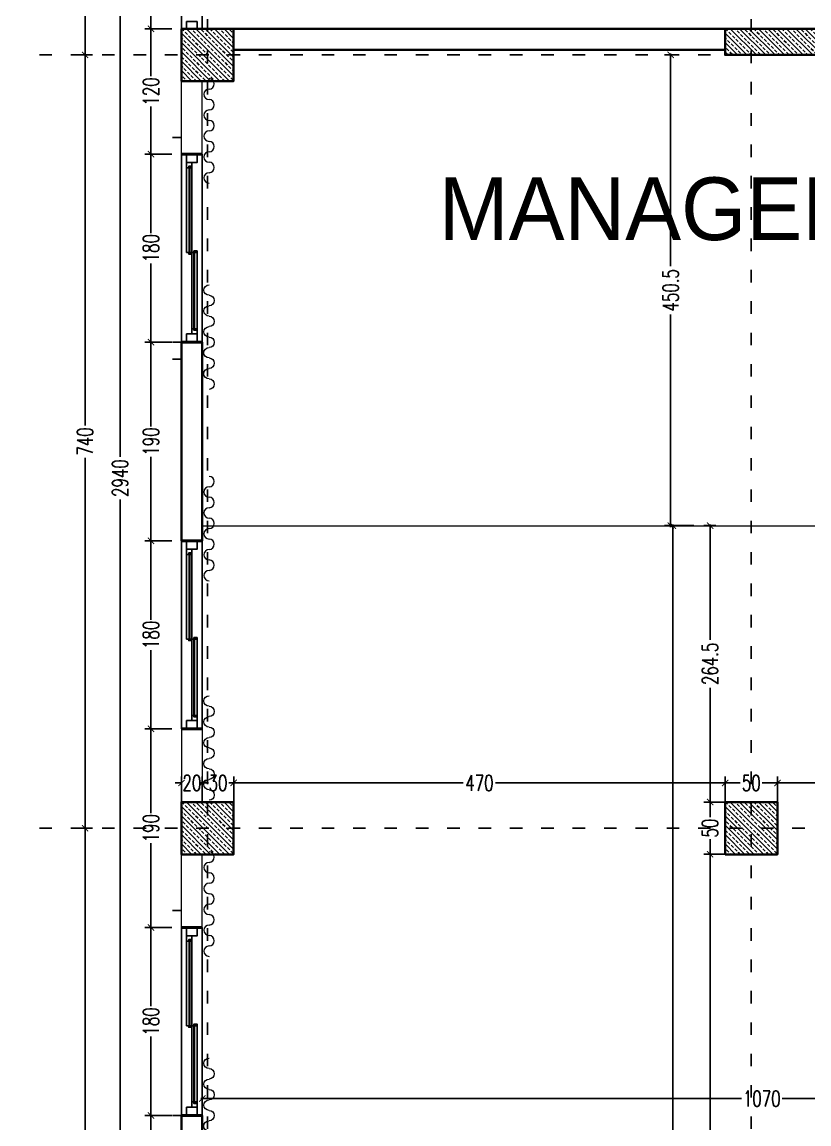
# Model space of a CAD drawing. Header units: centimetres. Extents: x -3207095 to 15275363, y -32656 to 4798027.
# Drawn here: x 676993 to 677745, y 4470327 to 4471382 of the extents above; entities that cross this region are included whole.
import ezdxf

# ---------------------------------------------------------------- set-up
doc = ezdxf.new("R2010")
doc.units = ezdxf.units.CM
doc.linetypes.add('ACAD_ISO03W100', pattern=[30, 12, -18])
doc.linetypes.add('DUZ', pattern=[500, 500])
doc.layers.get('0').update_dxf_attribs({"color": 1, "linetype": 'DUZ'})
for name, color, linetype in [('AGAC', 116, 'Continuous'), ('DIM', 1, 'DUZ'), ('KOLTAR_F', 145, 'Continuous'), ('PEN', 161, 'Continuous'), ('söve', 26, 'DUZ')]:
    doc.layers.add(name, color=color, linetype=linetype)
for name, color, linetype, lineweight in [('cam', 143, 'Continuous', 20), ('DUV', 220, 'Continuous', 50), ('DUVAR', 7, 'Continuous', 35), ('FE_PERDE', 205, 'Continuous', 15), ('gor25', 142, 'Continuous', 25), ('iç duvar', 7, 'Continuous', 50), ('KOLON_F', 3, 'Continuous', 35)]:
    doc.layers.add(name, color=color, linetype=linetype, lineweight=lineweight)
doc.styles.add('DIM', font='ROMANSTW.SHX', dxfattribs={"width": 0.7})
doc.dimstyles.new('1_100', dxfattribs={"dimtxt": 15, "dimasz": 6, "dimexe": 6, "dimexo": 0, "dimgap": 2, "dimtad": 0, "dimdec": 1, "dimzin": 11, "dimdsep": 46, "dimtxsty": 'DIM', "dimblk": 'ARCHTICK', "dimcen": 3, "dimdle": 1.25, "dimclrt": 2, "dimadec": 0, "dimazin": 0, "dimtfac": 1.25, "dimtdec": 1, "dimtix": 1, "dimtofl": 0, "dimtmove": 1, "dimatfit": 3, "dimldrblk": 'ARCHTICK', "dimfxl": 20, "dimfxlon": 1, "dimtolj": 1, "dimtzin": 0, "dimarcsym": 0})
pattern_1 = [(135, (5181557.5296, 3810001.6723), (-4.4901280605, -4.4901280605), []), (135, (5181557.5296, 3810006.1625), (-4.4901280605, -4.4901280605), [3.175, -1.5875])]

# ---------------------------------------------------------------- blocks, each defined once
blk = doc.blocks.new('GEN_BLOCK00601')
at = {"linetype": 'Continuous', "ltscale": 50}
for centre, start, end in [((50, 50), 0, 180), ((150, 50), 180, 0), ((250, 50), 0, 180), ((350, 50), 180, 0), ((450, 50), 0, 180), ((550, 50), 180, 0), ((650, 50), 0, 180), ((750, 50), 180, 0), ((850, 50), 0, 180), ((950, 50), 180, 0)]:
    blk.add_arc(centre, 50, start, end, dxfattribs=at)
for tag in ['FLOOR', 'Sfb']:
    blk.add_attdef(tag, (0, 0), '', height=1)
blk = doc.blocks.new('_ArchTick')
at = {"color": 0, "linetype": 'ByBlock', "const_width": 0.15}
blk.add_lwpolyline([(-0.5, -0.5), (0.5, 0.5)], dxfattribs=at)
blk = doc.blocks.new('*D259')
at = {"layer": 'Defpoints', "color": 0, "linetype": 'Continuous', "lineweight": 5, "transparency": 16777216}
for p in [(677145.1, 4471554.2), (677116, 4471375.2), (677145.1, 4471375.2)]:
    blk.add_point(p, dxfattribs=at)
at = {"layer": 'DIM', "color": 0, "linetype": 'Continuous', "lineweight": -2, "transparency": 16777216}
for p, q in [((677136, 4471554.2), (677110, 4471554.2)), ((677116, 4471555.4), (677116, 4471478.9)), ((677116, 4471373.9), (677116, 4471450.4)), ((677136, 4471375.2), (677110, 4471375.2))]:
    blk.add_line(p, q, dxfattribs=at)
at = {"layer": 'DIM', "color": 0, "linetype": 'Continuous', "lineweight": -2, "transparency": 16777216, "xscale": 6, "yscale": 6, "zscale": 6}
for p, rotation in [((677116, 4471554.2), 90), ((677116, 4471375.2), 270)]:
    blk.add_blockref('_ArchTick', p, dxfattribs=dict(at, rotation=rotation))
at = {"layer": 'DIM', "color": 2, "linetype": 'Continuous', "lineweight": 5, "transparency": 16777216, "insert": (677116, 4471464.7), "char_height": 15, "attachment_point": 5, "rotation": 90, "style": 'DIM'}
blk.add_mtext('\\A1;179', dxfattribs=at)
blk = doc.blocks.new('*D260')
at = {"layer": 'Defpoints', "color": 0, "linetype": 'Continuous', "lineweight": 5, "transparency": 16777216}
for p in [(677145.1, 4471375.2), (677116, 4471255.2), (677145.1, 4471255.2)]:
    blk.add_point(p, dxfattribs=at)
at = {"layer": 'DIM', "color": 0, "linetype": 'Continuous', "lineweight": -2, "transparency": 16777216}
for p, q in [((677136, 4471375.2), (677110, 4471375.2)), ((677116, 4471376.4), (677116, 4471329.7)), ((677116, 4471253.9), (677116, 4471300.7)), ((677136, 4471255.2), (677110, 4471255.2))]:
    blk.add_line(p, q, dxfattribs=at)
at = {"layer": 'DIM', "color": 0, "linetype": 'Continuous', "lineweight": -2, "transparency": 16777216, "xscale": 6, "yscale": 6, "zscale": 6}
for p, rotation in [((677116, 4471375.2), 90), ((677116, 4471255.2), 270)]:
    blk.add_blockref('_ArchTick', p, dxfattribs=dict(at, rotation=rotation))
at = {"layer": 'DIM', "color": 2, "linetype": 'Continuous', "lineweight": 5, "transparency": 16777216, "insert": (677116, 4471315.2), "char_height": 15, "attachment_point": 5, "rotation": 90, "style": 'DIM'}
blk.add_mtext('\\A1;120', dxfattribs=at)
blk = doc.blocks.new('*D261')
at = {"layer": 'Defpoints', "color": 0, "linetype": 'Continuous', "lineweight": 5, "transparency": 16777216}
for p in [(677145.1, 4471255.2), (677116, 4471075.2), (677145.1, 4471075.2)]:
    blk.add_point(p, dxfattribs=at)
at = {"layer": 'DIM', "color": 0, "linetype": 'Continuous', "lineweight": -2, "transparency": 16777216}
for p, q in [((677136, 4471255.2), (677110, 4471255.2)), ((677116, 4471256.4), (677116, 4471179.7)), ((677116, 4471073.9), (677116, 4471150.7)), ((677136, 4471075.2), (677110, 4471075.2))]:
    blk.add_line(p, q, dxfattribs=at)
at = {"layer": 'DIM', "color": 0, "linetype": 'Continuous', "lineweight": -2, "transparency": 16777216, "xscale": 6, "yscale": 6, "zscale": 6}
for p, rotation in [((677116, 4471255.2), 90), ((677116, 4471075.2), 270)]:
    blk.add_blockref('_ArchTick', p, dxfattribs=dict(at, rotation=rotation))
at = {"layer": 'DIM', "color": 2, "linetype": 'Continuous', "lineweight": 5, "transparency": 16777216, "insert": (677116, 4471165.2), "char_height": 15, "attachment_point": 5, "rotation": 90, "style": 'DIM'}
blk.add_mtext('\\A1;180', dxfattribs=at)
blk = doc.blocks.new('*D262')
at = {"layer": 'Defpoints', "color": 0, "linetype": 'Continuous', "lineweight": 5, "transparency": 16777216}
for p in [(677116, 4471075.2), (677145.1, 4471075.2), (677145.1, 4470885.2)]:
    blk.add_point(p, dxfattribs=at)
at = {"layer": 'DIM', "color": 0, "linetype": 'Continuous', "lineweight": -2, "transparency": 16777216}
for p, q in [((677136, 4471075.2), (677110, 4471075.2)), ((677116, 4471076.4), (677116, 4470994.7)), ((677116, 4470883.9), (677116, 4470965.7)), ((677136, 4470885.2), (677110, 4470885.2))]:
    blk.add_line(p, q, dxfattribs=at)
at = {"layer": 'DIM', "color": 0, "linetype": 'Continuous', "lineweight": -2, "transparency": 16777216, "xscale": 6, "yscale": 6, "zscale": 6}
for p, rotation in [((677116, 4471075.2), 90), ((677116, 4470885.2), 270)]:
    blk.add_blockref('_ArchTick', p, dxfattribs=dict(at, rotation=rotation))
at = {"layer": 'DIM', "color": 2, "linetype": 'Continuous', "lineweight": 5, "transparency": 16777216, "insert": (677116, 4470980.2), "char_height": 15, "attachment_point": 5, "rotation": 90, "style": 'DIM'}
blk.add_mtext('\\A1;190', dxfattribs=at)
blk = doc.blocks.new('*D263')
at = {"layer": 'Defpoints', "color": 0, "linetype": 'Continuous', "lineweight": 5, "transparency": 16777216}
for p in [(677116, 4470885.2), (677145.1, 4470885.2), (677145.1, 4470705.2)]:
    blk.add_point(p, dxfattribs=at)
at = {"layer": 'DIM', "color": 0, "linetype": 'Continuous', "lineweight": -2, "transparency": 16777216}
for p, q in [((677136, 4470885.2), (677110, 4470885.2)), ((677116, 4470886.4), (677116, 4470809.7)), ((677116, 4470703.9), (677116, 4470780.7)), ((677136, 4470705.2), (677110, 4470705.2))]:
    blk.add_line(p, q, dxfattribs=at)
at = {"layer": 'DIM', "color": 0, "linetype": 'Continuous', "lineweight": -2, "transparency": 16777216, "xscale": 6, "yscale": 6, "zscale": 6}
for p, rotation in [((677116, 4470885.2), 90), ((677116, 4470705.2), 270)]:
    blk.add_blockref('_ArchTick', p, dxfattribs=dict(at, rotation=rotation))
at = {"layer": 'DIM', "color": 2, "linetype": 'Continuous', "lineweight": 5, "transparency": 16777216, "insert": (677116, 4470795.2), "char_height": 15, "attachment_point": 5, "rotation": 90, "style": 'DIM'}
blk.add_mtext('\\A1;180', dxfattribs=at)
blk = doc.blocks.new('*D264')
at = {"layer": 'Defpoints', "color": 0, "linetype": 'Continuous', "lineweight": 5, "transparency": 16777216}
for p in [(677145.1, 4470705.2), (677116, 4470515.2), (677145.1, 4470515.2)]:
    blk.add_point(p, dxfattribs=at)
at = {"layer": 'DIM', "color": 0, "linetype": 'Continuous', "lineweight": -2, "transparency": 16777216}
for p, q in [((677136, 4470705.2), (677110, 4470705.2)), ((677116, 4470706.4), (677116, 4470624.7)), ((677116, 4470513.9), (677116, 4470595.7)), ((677136, 4470515.2), (677110, 4470515.2))]:
    blk.add_line(p, q, dxfattribs=at)
at = {"layer": 'DIM', "color": 0, "linetype": 'Continuous', "lineweight": -2, "transparency": 16777216, "xscale": 6, "yscale": 6, "zscale": 6}
for p, rotation in [((677116, 4470705.2), 90), ((677116, 4470515.2), 270)]:
    blk.add_blockref('_ArchTick', p, dxfattribs=dict(at, rotation=rotation))
at = {"layer": 'DIM', "color": 2, "linetype": 'Continuous', "lineweight": 5, "transparency": 16777216, "insert": (677116, 4470610.2), "char_height": 15, "attachment_point": 5, "rotation": 90, "style": 'DIM'}
blk.add_mtext('\\A1;190', dxfattribs=at)
blk = doc.blocks.new('*D265')
at = {"layer": 'Defpoints', "color": 0, "linetype": 'Continuous', "lineweight": 5, "transparency": 16777216}
for p in [(677116, 4470515.2), (677145.1, 4470515.2), (677145.1, 4470335.2)]:
    blk.add_point(p, dxfattribs=at)
at = {"layer": 'DIM', "color": 0, "linetype": 'Continuous', "lineweight": -2, "transparency": 16777216}
for p, q in [((677136, 4470515.2), (677110, 4470515.2)), ((677116, 4470516.4), (677116, 4470439.7)), ((677116, 4470333.9), (677116, 4470410.7)), ((677136, 4470335.2), (677110, 4470335.2))]:
    blk.add_line(p, q, dxfattribs=at)
at = {"layer": 'DIM', "color": 0, "linetype": 'Continuous', "lineweight": -2, "transparency": 16777216, "xscale": 6, "yscale": 6, "zscale": 6}
for p, rotation in [((677116, 4470515.2), 90), ((677116, 4470335.2), 270)]:
    blk.add_blockref('_ArchTick', p, dxfattribs=dict(at, rotation=rotation))
at = {"layer": 'DIM', "color": 2, "linetype": 'Continuous', "lineweight": 5, "transparency": 16777216, "insert": (677116, 4470425.2), "char_height": 15, "attachment_point": 5, "rotation": 90, "style": 'DIM'}
blk.add_mtext('\\A1;180', dxfattribs=at)
blk = doc.blocks.new('*D266')
at = {"layer": 'Defpoints', "color": 0, "linetype": 'Continuous', "lineweight": 5, "transparency": 16777216}
for p in [(677116, 4470335.2), (677145.1, 4470335.2), (677145.1, 4470145.2)]:
    blk.add_point(p, dxfattribs=at)
at = {"layer": 'DIM', "color": 0, "linetype": 'Continuous', "lineweight": -2, "transparency": 16777216}
for p, q in [((677136, 4470335.2), (677110, 4470335.2)), ((677116, 4470336.4), (677116, 4470254.7)), ((677116, 4470143.9), (677116, 4470225.7)), ((677136, 4470145.2), (677110, 4470145.2))]:
    blk.add_line(p, q, dxfattribs=at)
at = {"layer": 'DIM', "color": 0, "linetype": 'Continuous', "lineweight": -2, "transparency": 16777216, "xscale": 6, "yscale": 6, "zscale": 6}
for p, rotation in [((677116, 4470335.2), 90), ((677116, 4470145.2), 270)]:
    blk.add_blockref('_ArchTick', p, dxfattribs=dict(at, rotation=rotation))
at = {"layer": 'DIM', "color": 2, "linetype": 'Continuous', "lineweight": 5, "transparency": 16777216, "insert": (677116, 4470240.2), "char_height": 15, "attachment_point": 5, "rotation": 90, "style": 'DIM'}
blk.add_mtext('\\A1;190', dxfattribs=at)
blk = doc.blocks.new('*D319')
at = {"layer": 'Defpoints', "color": 0, "linetype": 'Continuous', "lineweight": 5, "transparency": 16777216}
for p in [(677060.1, 4471870.2), (677053, 4471350.2), (677060.1, 4471350.2)]:
    blk.add_point(p, dxfattribs=at)
at = {"layer": 'DIM', "color": 0, "linetype": 'Continuous', "lineweight": -2, "transparency": 16777216}
for p, q in [((677060.1, 4471870.2), (677047, 4471870.2)), ((677053, 4471871.4), (677053, 4471625.7)), ((677053, 4471348.9), (677053, 4471594.7)), ((677060.1, 4471350.2), (677047, 4471350.2))]:
    blk.add_line(p, q, dxfattribs=at)
at = {"layer": 'DIM', "color": 0, "linetype": 'Continuous', "lineweight": -2, "transparency": 16777216, "xscale": 6, "yscale": 6, "zscale": 6}
for p, rotation in [((677053, 4471870.2), 90), ((677053, 4471350.2), 270)]:
    blk.add_blockref('_ArchTick', p, dxfattribs=dict(at, rotation=rotation))
at = {"layer": 'DIM', "color": 2, "linetype": 'Continuous', "lineweight": 5, "transparency": 16777216, "insert": (677053, 4471610.2), "char_height": 15, "attachment_point": 5, "rotation": 90, "style": 'DIM'}
blk.add_mtext('\\A1;520', dxfattribs=at)
blk = doc.blocks.new('*D320')
at = {"layer": 'Defpoints', "color": 0, "linetype": 'Continuous', "lineweight": 5, "transparency": 16777216}
for p in [(677060.1, 4471350.2), (677053, 4470610.2), (677060.1, 4470610.2)]:
    blk.add_point(p, dxfattribs=at)
at = {"layer": 'DIM', "color": 0, "linetype": 'Continuous', "lineweight": -2, "transparency": 16777216}
for p, q in [((677060.1, 4471350.2), (677047, 4471350.2)), ((677053, 4471351.4), (677053, 4470995.7)), ((677053, 4470608.9), (677053, 4470964.7)), ((677060.1, 4470610.2), (677047, 4470610.2))]:
    blk.add_line(p, q, dxfattribs=at)
at = {"layer": 'DIM', "color": 0, "linetype": 'Continuous', "lineweight": -2, "transparency": 16777216, "xscale": 6, "yscale": 6, "zscale": 6}
for p, rotation in [((677053, 4471350.2), 90), ((677053, 4470610.2), 270)]:
    blk.add_blockref('_ArchTick', p, dxfattribs=dict(at, rotation=rotation))
at = {"layer": 'DIM', "color": 2, "linetype": 'Continuous', "lineweight": 5, "transparency": 16777216, "insert": (677053, 4470980.2), "char_height": 15, "attachment_point": 5, "rotation": 90, "style": 'DIM'}
blk.add_mtext('\\A1;740', dxfattribs=at)
blk = doc.blocks.new('*D321')
at = {"layer": 'Defpoints', "color": 0, "linetype": 'Continuous', "lineweight": 5, "transparency": 16777216}
for p in [(677060.1, 4470610.2), (677053, 4469870.2), (677060.1, 4469870.2)]:
    blk.add_point(p, dxfattribs=at)
at = {"layer": 'DIM', "color": 0, "linetype": 'Continuous', "lineweight": -2, "transparency": 16777216}
for p, q in [((677060.1, 4470610.2), (677047, 4470610.2)), ((677053, 4470611.4), (677053, 4470255.7)), ((677053, 4469868.9), (677053, 4470224.7)), ((677060.1, 4469870.2), (677047, 4469870.2))]:
    blk.add_line(p, q, dxfattribs=at)
at = {"layer": 'DIM', "color": 0, "linetype": 'Continuous', "lineweight": -2, "transparency": 16777216, "xscale": 6, "yscale": 6, "zscale": 6}
for p, rotation in [((677053, 4470610.2), 90), ((677053, 4469870.2), 270)]:
    blk.add_blockref('_ArchTick', p, dxfattribs=dict(at, rotation=rotation))
at = {"layer": 'DIM', "color": 2, "linetype": 'Continuous', "lineweight": 5, "transparency": 16777216, "insert": (677053, 4470240.2), "char_height": 15, "attachment_point": 5, "rotation": 90, "style": 'DIM'}
blk.add_mtext('\\A1;740', dxfattribs=at)
blk = doc.blocks.new('*D324')
at = {"layer": 'Defpoints', "color": 0, "linetype": 'Continuous', "lineweight": 5, "transparency": 16777216}
for p in [(677086.5, 4472415.2), (677110, 4472415.2), (677110, 4469475.2)]:
    blk.add_point(p, dxfattribs=at)
at = {"layer": 'DIM', "color": 0, "linetype": 'Continuous', "lineweight": -2, "transparency": 16777216}
for p, q in [((677106.5, 4472415.2), (677080.5, 4472415.2)), ((677086.5, 4472416.4), (677086.5, 4470965.7)), ((677086.5, 4469473.9), (677086.5, 4470924.7)), ((677106.5, 4469475.2), (677080.5, 4469475.2))]:
    blk.add_line(p, q, dxfattribs=at)
at = {"layer": 'DIM', "color": 0, "linetype": 'Continuous', "lineweight": -2, "transparency": 16777216, "xscale": 6, "yscale": 6, "zscale": 6}
for p, rotation in [((677086.5, 4472415.2), 90), ((677086.5, 4469475.2), 270)]:
    blk.add_blockref('_ArchTick', p, dxfattribs=dict(at, rotation=rotation))
at = {"layer": 'DIM', "color": 2, "linetype": 'Continuous', "lineweight": 5, "transparency": 16777216, "insert": (677086.5, 4470945.2), "char_height": 15, "attachment_point": 5, "rotation": 90, "style": 'DIM'}
blk.add_mtext('\\A1;2940', dxfattribs=at)
blk = doc.blocks.new('*D403')
at = {"layer": 'Defpoints', "color": 0, "linetype": 'Continuous', "lineweight": 5, "transparency": 16777216}
for p in [(677618.5, 4471350.2), (677613, 4470899.7), (677618.5, 4470899.7)]:
    blk.add_point(p, dxfattribs=at)
at = {"layer": 'DIM', "color": 0, "linetype": 'Continuous', "lineweight": -2, "transparency": 16777216}
for p, q in [((677618.5, 4471350.2), (677607, 4471350.2)), ((677613, 4471351.4), (677613, 4471147.9)), ((677613, 4470898.4), (677613, 4471101.9)), ((677618.5, 4470899.7), (677607, 4470899.7))]:
    blk.add_line(p, q, dxfattribs=at)
at = {"layer": 'DIM', "color": 0, "linetype": 'Continuous', "lineweight": -2, "transparency": 16777216, "xscale": 6, "yscale": 6, "zscale": 6}
for p, rotation in [((677613, 4471350.2), 90), ((677613, 4470899.7), 270)]:
    blk.add_blockref('_ArchTick', p, dxfattribs=dict(at, rotation=rotation))
at = {"layer": 'DIM', "color": 2, "linetype": 'Continuous', "lineweight": 5, "transparency": 16777216, "insert": (677613, 4471124.9), "char_height": 15, "attachment_point": 5, "rotation": 90, "style": 'DIM'}
blk.add_mtext('\\A1;450.5', dxfattribs=at)
blk = doc.blocks.new('*D404')
at = {"layer": 'Defpoints', "color": 0, "linetype": 'Continuous', "lineweight": 5, "transparency": 16777216}
for p in [(677656.2, 4470899.7), (677650.7, 4470635.2), (677665.1, 4470635.2)]:
    blk.add_point(p, dxfattribs=at)
at = {"layer": 'DIM', "color": 0, "linetype": 'Continuous', "lineweight": -2, "transparency": 16777216}
for p, q in [((677656.2, 4470899.7), (677644.7, 4470899.7)), ((677650.7, 4470900.9), (677650.7, 4470790.4)), ((677650.7, 4470633.9), (677650.7, 4470744.4)), ((677665.1, 4470635.2), (677644.7, 4470635.2))]:
    blk.add_line(p, q, dxfattribs=at)
at = {"layer": 'DIM', "color": 0, "linetype": 'Continuous', "lineweight": -2, "transparency": 16777216, "xscale": 6, "yscale": 6, "zscale": 6}
for p, rotation in [((677650.7, 4470899.7), 90), ((677650.7, 4470635.2), 270)]:
    blk.add_blockref('_ArchTick', p, dxfattribs=dict(at, rotation=rotation))
at = {"layer": 'DIM', "color": 2, "linetype": 'Continuous', "lineweight": 5, "transparency": 16777216, "insert": (677650.7, 4470767.4), "char_height": 15, "attachment_point": 5, "rotation": 90, "style": 'DIM'}
blk.add_mtext('\\A1;264.5', dxfattribs=at)
blk = doc.blocks.new('*D405')
at = {"layer": 'Defpoints', "color": 0, "linetype": 'Continuous', "lineweight": 5, "transparency": 16777216}
for p in [(677665.1, 4470635.2), (677650.7, 4470585.2), (677665.1, 4470585.2)]:
    blk.add_point(p, dxfattribs=at)
at = {"layer": 'DIM', "color": 0, "linetype": 'Continuous', "lineweight": -2, "transparency": 16777216}
for p, q in [((677665.1, 4470635.2), (677644.7, 4470635.2)), ((677650.7, 4470636.4), (677650.7, 4470620.7)), ((677650.7, 4470583.9), (677650.7, 4470599.7)), ((677665.1, 4470585.2), (677644.7, 4470585.2))]:
    blk.add_line(p, q, dxfattribs=at)
at = {"layer": 'DIM', "color": 0, "linetype": 'Continuous', "lineweight": -2, "transparency": 16777216, "xscale": 6, "yscale": 6, "zscale": 6}
for p, rotation in [((677650.7, 4470635.2), 90), ((677650.7, 4470585.2), 270)]:
    blk.add_blockref('_ArchTick', p, dxfattribs=dict(at, rotation=rotation))
at = {"layer": 'DIM', "color": 2, "linetype": 'Continuous', "lineweight": 5, "transparency": 16777216, "insert": (677650.7, 4470610.2), "char_height": 15, "attachment_point": 5, "rotation": 90, "style": 'DIM'}
blk.add_mtext('\\A1;50', dxfattribs=at)
blk = doc.blocks.new('*D406')
at = {"layer": 'Defpoints', "color": 0, "linetype": 'Continuous', "lineweight": 5, "transparency": 16777216}
for p in [(677665.1, 4470585.2), (677650.7, 4469895.2), (677665.1, 4469895.2)]:
    blk.add_point(p, dxfattribs=at)
at = {"layer": 'DIM', "color": 0, "linetype": 'Continuous', "lineweight": -2, "transparency": 16777216}
for p, q in [((677650.7, 4470586.4), (677650.7, 4470255.7)), ((677665.1, 4470585.2), (677644.7, 4470585.2)), ((677650.7, 4469893.9), (677650.7, 4470224.7)), ((677665.1, 4469895.2), (677644.7, 4469895.2))]:
    blk.add_line(p, q, dxfattribs=at)
at = {"layer": 'DIM', "color": 0, "linetype": 'Continuous', "lineweight": -2, "transparency": 16777216, "xscale": 6, "yscale": 6, "zscale": 6}
for p, rotation in [((677650.7, 4470585.2), 90), ((677650.7, 4469895.2), 270)]:
    blk.add_blockref('_ArchTick', p, dxfattribs=dict(at, rotation=rotation))
at = {"layer": 'DIM', "color": 2, "linetype": 'Continuous', "lineweight": 5, "transparency": 16777216, "insert": (677650.7, 4470240.2), "char_height": 15, "attachment_point": 5, "rotation": 90, "style": 'DIM'}
blk.add_mtext('\\A1;690', dxfattribs=at)
blk = doc.blocks.new('*D410')
at = {"layer": 'Defpoints', "color": 0, "linetype": 'Continuous', "lineweight": 5, "transparency": 16777216}
for p in [(677615.2, 4470899.7), (677644.7, 4470899.7), (677650.7, 4469495.2)]:
    blk.add_point(p, dxfattribs=at)
at = {"layer": 'DIM', "color": 0, "linetype": 'Continuous', "lineweight": -2, "transparency": 16777216}
for p, q in [((677635.2, 4470899.7), (677609.2, 4470899.7)), ((677615.2, 4470900.9), (677615.2, 4470224.4)), ((677615.2, 4469493.9), (677615.2, 4470170.4)), ((677635.2, 4469495.2), (677609.2, 4469495.2))]:
    blk.add_line(p, q, dxfattribs=at)
at = {"layer": 'DIM', "color": 0, "linetype": 'Continuous', "lineweight": -2, "transparency": 16777216, "xscale": 6, "yscale": 6, "zscale": 6}
for p, rotation in [((677615.2, 4470899.7), 90), ((677615.2, 4469495.2), 270)]:
    blk.add_blockref('_ArchTick', p, dxfattribs=dict(at, rotation=rotation))
at = {"layer": 'DIM', "color": 2, "linetype": 'Continuous', "lineweight": 5, "transparency": 16777216, "insert": (677615.2, 4470197.4), "char_height": 15, "attachment_point": 5, "rotation": 90, "style": 'DIM'}
blk.add_mtext('\\A1;1404.5', dxfattribs=at)
blk = doc.blocks.new('*D411')
at = {"layer": 'Defpoints', "color": 0, "linetype": 'Continuous', "lineweight": 5, "transparency": 16777216}
for p in [(677665.1, 4470653.5), (677195.1, 4470635.2), (677665.1, 4470635.2)]:
    blk.add_point(p, dxfattribs=at)
at = {"layer": 'DIM', "color": 0, "linetype": 'Continuous', "lineweight": -2, "transparency": 16777216}
for p, q in [((677193.8, 4470653.5), (677414.6, 4470653.5)), ((677195.1, 4470635.2), (677195.1, 4470659.5)), ((677666.3, 4470653.5), (677445.6, 4470653.5)), ((677665.1, 4470635.2), (677665.1, 4470659.5))]:
    blk.add_line(p, q, dxfattribs=at)
at = {"layer": 'DIM', "color": 0, "linetype": 'Continuous', "lineweight": -2, "transparency": 16777216, "xscale": 6, "yscale": 6, "zscale": 6, "rotation": 180}
blk.add_blockref('_ArchTick', (677195.1, 4470653.5), dxfattribs=at)
at = {"layer": 'DIM', "color": 0, "linetype": 'Continuous', "lineweight": -2, "transparency": 16777216, "xscale": 6, "yscale": 6, "zscale": 6}
blk.add_blockref('_ArchTick', (677665.1, 4470653.5), dxfattribs=at)
at = {"layer": 'DIM', "color": 2, "linetype": 'Continuous', "lineweight": 5, "transparency": 16777216, "insert": (677430.1, 4470653.5), "char_height": 15, "attachment_point": 5, "style": 'DIM'}
blk.add_mtext('\\A1;470', dxfattribs=at)
blk = doc.blocks.new('*D412')
at = {"layer": 'Defpoints', "color": 0, "linetype": 'Continuous', "lineweight": 5, "transparency": 16777216}
for p in [(677715.1, 4470653.5), (677665.1, 4470635.2), (677715.1, 4470635.2)]:
    blk.add_point(p, dxfattribs=at)
at = {"layer": 'DIM', "color": 0, "linetype": 'Continuous', "lineweight": -2, "transparency": 16777216}
for p, q in [((677663.8, 4470653.5), (677679.6, 4470653.5)), ((677665.1, 4470635.2), (677665.1, 4470659.5)), ((677716.3, 4470653.5), (677700.6, 4470653.5)), ((677715.1, 4470635.2), (677715.1, 4470659.5))]:
    blk.add_line(p, q, dxfattribs=at)
at = {"layer": 'DIM', "color": 0, "linetype": 'Continuous', "lineweight": -2, "transparency": 16777216, "xscale": 6, "yscale": 6, "zscale": 6, "rotation": 180}
blk.add_blockref('_ArchTick', (677665.1, 4470653.5), dxfattribs=at)
at = {"layer": 'DIM', "color": 0, "linetype": 'Continuous', "lineweight": -2, "transparency": 16777216, "xscale": 6, "yscale": 6, "zscale": 6}
blk.add_blockref('_ArchTick', (677715.1, 4470653.5), dxfattribs=at)
at = {"layer": 'DIM', "color": 2, "linetype": 'Continuous', "lineweight": 5, "transparency": 16777216, "insert": (677690.1, 4470653.5), "char_height": 15, "attachment_point": 5, "style": 'DIM'}
blk.add_mtext('\\A1;50', dxfattribs=at)
blk = doc.blocks.new('*D413')
at = {"layer": 'Defpoints', "color": 0, "linetype": 'Continuous', "lineweight": 5, "transparency": 16777216}
for p in [(678185.1, 4470653.5), (677715.1, 4470635.2), (678185.1, 4470635.2)]:
    blk.add_point(p, dxfattribs=at)
at = {"layer": 'DIM', "color": 0, "linetype": 'Continuous', "lineweight": -2, "transparency": 16777216}
for p, q in [((677713.8, 4470653.5), (677934.6, 4470653.5)), ((677715.1, 4470635.2), (677715.1, 4470659.5)), ((678186.3, 4470653.5), (677965.6, 4470653.5)), ((678185.1, 4470635.2), (678185.1, 4470659.5))]:
    blk.add_line(p, q, dxfattribs=at)
at = {"layer": 'DIM', "color": 0, "linetype": 'Continuous', "lineweight": -2, "transparency": 16777216, "xscale": 6, "yscale": 6, "zscale": 6, "rotation": 180}
blk.add_blockref('_ArchTick', (677715.1, 4470653.5), dxfattribs=at)
at = {"layer": 'DIM', "color": 0, "linetype": 'Continuous', "lineweight": -2, "transparency": 16777216, "xscale": 6, "yscale": 6, "zscale": 6}
blk.add_blockref('_ArchTick', (678185.1, 4470653.5), dxfattribs=at)
at = {"layer": 'DIM', "color": 2, "linetype": 'Continuous', "lineweight": 5, "transparency": 16777216, "insert": (677950.1, 4470653.5), "char_height": 15, "attachment_point": 5, "style": 'DIM'}
blk.add_mtext('\\A1;470', dxfattribs=at)
blk = doc.blocks.new('*D415')
at = {"layer": 'Defpoints', "color": 0, "linetype": 'Continuous', "lineweight": 5, "transparency": 16777216}
for p in [(677165.1, 4470653.5), (677165.1, 4470635.2), (677195.1, 4470635.2)]:
    blk.add_point(p, dxfattribs=at)
at = {"layer": 'DIM', "color": 0, "linetype": 'Continuous', "lineweight": -2, "transparency": 16777216}
for p, q in [((677163.8, 4470653.5), (677169.6, 4470653.5)), ((677165.1, 4470635.2), (677165.1, 4470659.5)), ((677196.3, 4470653.5), (677190.6, 4470653.5)), ((677195.1, 4470635.2), (677195.1, 4470659.5))]:
    blk.add_line(p, q, dxfattribs=at)
at = {"layer": 'DIM', "color": 0, "linetype": 'Continuous', "lineweight": -2, "transparency": 16777216, "xscale": 6, "yscale": 6, "zscale": 6, "rotation": 180}
blk.add_blockref('_ArchTick', (677165.1, 4470653.5), dxfattribs=at)
at = {"layer": 'DIM', "color": 0, "linetype": 'Continuous', "lineweight": -2, "transparency": 16777216, "xscale": 6, "yscale": 6, "zscale": 6}
blk.add_blockref('_ArchTick', (677195.1, 4470653.5), dxfattribs=at)
at = {"layer": 'DIM', "color": 2, "linetype": 'Continuous', "lineweight": 5, "transparency": 16777216, "insert": (677180.1, 4470653.5), "char_height": 15, "attachment_point": 5, "style": 'DIM'}
blk.add_mtext('\\A1;30', dxfattribs=at)
blk = doc.blocks.new('*D416')
at = {"layer": 'Defpoints', "color": 0, "linetype": 'Continuous', "lineweight": 5, "transparency": 16777216}
for p in [(677145.1, 4470653.5), (677145.1, 4470635.2), (677165.1, 4470635.2)]:
    blk.add_point(p, dxfattribs=at)
at = {"layer": 'DIM', "color": 0, "linetype": 'Continuous', "lineweight": -2, "transparency": 16777216}
for p, q in [((677145.1, 4470653.5), (677139.1, 4470653.5)), ((677145.1, 4470635.2), (677145.1, 4470659.5)), ((677165.1, 4470635.2), (677165.1, 4470659.5)), ((677165.1, 4470653.5), (677171.1, 4470653.5))]:
    blk.add_line(p, q, dxfattribs=at)
at = {"layer": 'DIM', "color": 0, "linetype": 'Continuous', "lineweight": -2, "transparency": 16777216, "xscale": 6, "yscale": 6, "zscale": 6}
blk.add_blockref('_ArchTick', (677145.1, 4470653.5), dxfattribs=at)
at = {"layer": 'DIM', "color": 0, "linetype": 'Continuous', "lineweight": -2, "transparency": 16777216, "xscale": 6, "yscale": 6, "zscale": 6, "rotation": 180}
blk.add_blockref('_ArchTick', (677165.1, 4470653.5), dxfattribs=at)
at = {"layer": 'DIM', "color": 2, "linetype": 'Continuous', "lineweight": 5, "transparency": 16777216, "insert": (677155.1, 4470653.5), "char_height": 15, "attachment_point": 5, "style": 'DIM'}
blk.add_mtext('\\A1;20', dxfattribs=at)
blk = doc.blocks.new('*D471')
at = {"layer": 'Defpoints', "color": 0, "linetype": 'Continuous', "lineweight": 5, "transparency": 16777216}
for p in [(677165.1, 4470364.6), (678235.1, 4470364.6), (678235.1, 4470351.4)]:
    blk.add_point(p, dxfattribs=at)
at = {"layer": 'DIM', "color": 0, "linetype": 'Continuous', "lineweight": -2, "transparency": 16777216}
for p, q in [((677165.1, 4470364.6), (677165.1, 4470345.4)), ((678235.1, 4470364.6), (678235.1, 4470345.4)), ((677163.8, 4470351.4), (677680.6, 4470351.4)), ((678236.3, 4470351.4), (677719.6, 4470351.4))]:
    blk.add_line(p, q, dxfattribs=at)
at = {"layer": 'DIM', "color": 0, "linetype": 'Continuous', "lineweight": -2, "transparency": 16777216, "xscale": 6, "yscale": 6, "zscale": 6, "rotation": 180}
blk.add_blockref('_ArchTick', (677165.1, 4470351.4), dxfattribs=at)
at = {"layer": 'DIM', "color": 0, "linetype": 'Continuous', "lineweight": -2, "transparency": 16777216, "xscale": 6, "yscale": 6, "zscale": 6}
blk.add_blockref('_ArchTick', (678235.1, 4470351.4), dxfattribs=at)
at = {"layer": 'DIM', "color": 2, "linetype": 'Continuous', "lineweight": 5, "transparency": 16777216, "insert": (677700.1, 4470351.4), "char_height": 15, "attachment_point": 5, "style": 'DIM'}
blk.add_mtext('\\A1;1070', dxfattribs=at)

msp = doc.modelspace()

# ---------------------------------------------------------------- hatches: boundary and pattern name
at = {"layer": 'KOLTAR_F'}
h = msp.add_hatch(dxfattribs=at)
h.set_pattern_fill('ANSI33', color=256, angle=90, style=0)
h.set_pattern_definition([(135, (5181557.5296, 3810741.6723), (-4.4901280605, -4.4901280605), []), (135, (5181557.5296, 3810746.1625), (-4.4901280605, -4.4901280605), [3.175, -1.5875])])
h.paths.add_polyline_path([(677145.06, 4471325.15), (677145.06, 4471375.15), (677195.06, 4471375.15), (677195.06, 4471325.15)])
h = msp.add_hatch(dxfattribs=at)
h.set_pattern_fill('ANSI33', color=256, angle=90, style=0)
h.set_pattern_definition([(135, (5182077.5296, 3810741.6723), (-4.4901280605, -4.4901280605), []), (135, (5182077.5296, 3810746.1625), (-4.4901280605, -4.4901280605), [3.175, -1.5875])])
h.paths.add_polyline_path([(677665.06, 4471375.15), (677935.06, 4471375.15), (677935.06, 4471350.15), (677665.06, 4471350.15)])
h = msp.add_hatch(dxfattribs=at)
h.set_pattern_fill('ANSI33', color=256, angle=90, style=0)
h.set_pattern_definition(pattern_1)
h.paths.add_polyline_path([(677145.06, 4470585.15), (677145.06, 4470635.15), (677195.06, 4470635.15), (677195.06, 4470585.15)])
h = msp.add_hatch(dxfattribs=at)
h.set_pattern_fill('ANSI33', color=256, angle=90, style=0)
h.set_pattern_definition(pattern_1)
h.paths.add_polyline_path([(677145.06, 4470585.15), (677145.06, 4470635.15), (677195.06, 4470635.15), (677195.06, 4470585.15)])
h = msp.add_hatch(dxfattribs=at)
h.set_pattern_fill('ANSI33', color=256, angle=90, style=0)
h.set_pattern_definition([(135, (5182077.5296, 3810001.6723), (-4.4901280605, -4.4901280605), []), (135, (5182077.5296, 3810006.1625), (-4.4901280605, -4.4901280605), [3.175, -1.5875])])
h.paths.add_polyline_path([(677665.06, 4470585.15), (677665.06, 4470635.15), (677715.06, 4470635.15), (677715.06, 4470585.15)])

# ---------------------------------------------------------------- linework, layer by layer
at = {"color": 232, "linetype": 'ACAD_ISO03W100'}
for p, q in [((677170.06, 4472584.38), (677170.06, 4469325.53)), ((677690.06, 4472584.38), (677690.06, 4469325.53)), ((681101.25, 4471350.15), (676992.69, 4471350.15)), ((681101.25, 4470610.15), (676992.69, 4470610.15))]:
    msp.add_line(p, q, dxfattribs=at)
at = {"layer": 'AGAC'}
for p, q in [((677145.06, 4471375.15), (677145.06, 4471554.16)), ((677165.06, 4471374.16), (677165.06, 4471554.16)), ((677145.06, 4471075.15), (677145.06, 4471255.15)), ((677165.06, 4471075.15), (677165.06, 4471255.15)), ((677145.06, 4470705.15), (677145.06, 4470885.15)), ((677165.06, 4470705.15), (677165.06, 4470885.15)), ((677145.06, 4470335.15), (677145.06, 4470515.15)), ((677165.06, 4470335.15), (677165.06, 4470515.15))]:
    msp.add_line(p, q, dxfattribs=at)
at = {"layer": 'cam'}
for p, q in [((677152.06, 4471243.65), (677152.06, 4471159.65)), ((677152.56, 4471243.65), (677152.56, 4471159.65)), ((677153.06, 4471243.65), (677153.06, 4471159.65)), ((677157.06, 4471086.65), (677157.06, 4471162.65)), ((677157.56, 4471086.65), (677157.56, 4471162.65)), ((677158.06, 4471086.65), (677158.06, 4471162.65)), ((677152.06, 4470873.65), (677152.06, 4470789.65)), ((677152.56, 4470873.65), (677152.56, 4470789.65)), ((677153.06, 4470873.65), (677153.06, 4470789.65)), ((677157.06, 4470716.65), (677157.06, 4470792.65)), ((677157.56, 4470716.65), (677157.56, 4470792.65)), ((677158.06, 4470716.65), (677158.06, 4470792.65)), ((677152.06, 4470503.65), (677152.06, 4470419.65)), ((677152.56, 4470503.65), (677152.56, 4470419.65)), ((677153.06, 4470503.65), (677153.06, 4470419.65)), ((677157.06, 4470346.65), (677157.06, 4470422.65)), ((677157.56, 4470346.65), (677157.56, 4470422.65)), ((677158.06, 4470346.65), (677158.06, 4470422.65))]:
    msp.add_line(p, q, dxfattribs=at)
at = {"layer": 'DUV'}
for p, q in [((677165.06, 4471255.15), (677145.06, 4471255.15)), ((677165.06, 4471075.15), (677145.06, 4471075.15)), ((677165.06, 4470885.15), (677145.06, 4470885.15)), ((677165.06, 4470885.15), (677145.06, 4470885.15)), ((677165.06, 4470885.15), (677145.06, 4470885.15)), ((677165.06, 4470705.15), (677145.06, 4470705.15)), ((677165.06, 4470705.15), (677145.06, 4470705.15)), ((677165.06, 4470705.15), (677145.06, 4470705.15)), ((677165.06, 4470515.15), (677145.06, 4470515.15)), ((677165.06, 4470335.15), (677145.06, 4470335.15))]:
    msp.add_line(p, q, dxfattribs=at)
at = {"layer": 'DUVAR'}
for p, q in [((677195.06, 4471375.15), (677665.06, 4471375.15)), ((677195.06, 4471355.15), (677665.06, 4471355.15)), ((677165.06, 4471255.15), (677145.06, 4471255.15)), ((677165.06, 4471075.15), (677145.06, 4471075.15)), ((677145.06, 4470885.15), (677145.06, 4471075.15)), ((677165.06, 4470885.15), (677165.06, 4471075.15)), ((677165.06, 4470885.15), (677145.06, 4470885.15)), ((677165.06, 4470705.15), (677145.06, 4470705.15)), ((677165.06, 4470515.15), (677145.06, 4470515.15)), ((677165.06, 4470335.15), (677145.06, 4470335.15)), ((677145.06, 4470145.15), (677145.06, 4470335.15)), ((677165.06, 4470145.15), (677165.06, 4470335.15))]:
    msp.add_line(p, q, dxfattribs=at)
at = {"layer": 'gor25'}
for p, q in [((677150.06, 4471242.15), (677150.06, 4471161.15)), ((677155.06, 4471242.15), (677155.06, 4471161.15)), ((677155.06, 4471088.15), (677155.06, 4471161.15)), ((677160.06, 4471088.15), (677160.06, 4471161.15)), ((677150.06, 4470872.15), (677150.06, 4470791.15)), ((677155.06, 4470872.15), (677155.06, 4470791.15)), ((677155.06, 4470718.15), (677155.06, 4470791.15)), ((677160.06, 4470718.15), (677160.06, 4470791.15)), ((677150.06, 4470502.15), (677150.06, 4470421.15)), ((677155.06, 4470502.15), (677155.06, 4470421.15)), ((677155.06, 4470348.15), (677155.06, 4470421.15)), ((677160.06, 4470348.15), (677160.06, 4470421.15))]:
    msp.add_line(p, q, dxfattribs=at)
at = {"layer": 'iç duvar', "color": 7, "lineweight": 18}
for p, q in [((677145.06, 4471255.15), (677145.06, 4471325.15)), ((677165.06, 4471255.15), (677165.06, 4471325.15)), ((677145.06, 4470705.15), (677145.06, 4470635.15)), ((677165.06, 4470705.15), (677165.06, 4470635.15)), ((677145.06, 4470515.15), (677145.06, 4470585.15)), ((677165.06, 4470515.15), (677165.06, 4470585.15))]:
    msp.add_line(p, q, dxfattribs=at)
at = {"layer": 'iç duvar', "color": 7, "linetype": 'Continuous', "lineweight": 5}
msp.add_line((677165.06, 4470899.66), (678235.06, 4470899.66), dxfattribs=at)
at = {"layer": 'KOLON_F'}
for points in [[(677145.06, 4471325.15), (677145.06, 4471375.15), (677195.06, 4471375.15), (677195.06, 4471325.15)], [(677935.06, 4471375.15), (677665.06, 4471375.15), (677665.06, 4471350.15), (677935.06, 4471350.15)], [(677145.06, 4470585.15), (677145.06, 4470635.15), (677195.06, 4470635.15), (677195.06, 4470585.15)], [(677145.06, 4470585.15), (677145.06, 4470635.15), (677195.06, 4470635.15), (677195.06, 4470585.15)], [(677665.06, 4470585.15), (677665.06, 4470635.15), (677715.06, 4470635.15), (677715.06, 4470585.15)], [(677665.06, 4470585.15), (677665.06, 4470635.15), (677715.06, 4470635.15), (677715.06, 4470585.15)]]:
    msp.add_lwpolyline(points, close=True, dxfattribs=at)
at = {"layer": 'PEN'}
for points in [[(677160.06, 4471382.16), (677160.06, 4471382.16), (677150.06, 4471382.16), (677150.06, 4471375.15), (677150.06, 4471375.15), (677160.06, 4471375.15), (677160.06, 4471375.15), (677160.06, 4471375.15), (677160.06, 4471382.16)], [(677150.06, 4471247.15), (677150.06, 4471247.15), (677160.06, 4471247.15), (677160.06, 4471255.15), (677160.06, 4471255.15), (677150.06, 4471255.15), (677150.06, 4471255.15), (677150.06, 4471255.15), (677150.06, 4471247.15)], [(677150.06, 4471247.15), (677150.06, 4471247.15), (677155.06, 4471247.15), (677155.06, 4471243.65), (677153.06, 4471243.65), (677152.06, 4471243.65), (677152.06, 4471242.15), (677150.06, 4471242.15), (677150.06, 4471247.15)], [(677155.06, 4471243.65), (677155.06, 4471242.15), (677153.06, 4471242.15), (677153.06, 4471243.65)], [(677150.06, 4471161.15), (677150.06, 4471161.15), (677155.06, 4471161.15), (677155.06, 4471159.65), (677153.06, 4471159.65), (677152.06, 4471159.65), (677152.06, 4471161.15), (677150.06, 4471161.15), (677150.06, 4471161.15)], [(677155.06, 4471159.65), (677155.06, 4471161.15), (677153.06, 4471161.15), (677153.06, 4471159.65)], [(677155.06, 4471161.15), (677155.06, 4471161.15), (677160.06, 4471161.15), (677160.06, 4471162.65), (677158.06, 4471162.65), (677157.06, 4471162.65), (677157.06, 4471161.15), (677155.06, 4471161.15), (677155.06, 4471161.15)], [(677160.06, 4471162.65), (677160.06, 4471161.15), (677158.06, 4471161.15), (677158.06, 4471162.65)], [(677150.06, 4471083.15), (677150.06, 4471083.15), (677160.06, 4471083.15), (677160.06, 4471075.15), (677160.06, 4471075.15), (677150.06, 4471075.15), (677150.06, 4471075.15), (677150.06, 4471075.15), (677150.06, 4471083.15)], [(677155.06, 4471083.15), (677155.06, 4471083.15), (677160.06, 4471083.15), (677160.06, 4471086.65), (677158.06, 4471086.65), (677157.06, 4471086.65), (677157.06, 4471088.15), (677155.06, 4471088.15), (677155.06, 4471083.15)], [(677160.06, 4471086.65), (677160.06, 4471088.15), (677158.06, 4471088.15), (677158.06, 4471086.65)], [(677150.06, 4470877.15), (677150.06, 4470877.15), (677160.06, 4470877.15), (677160.06, 4470885.15), (677160.06, 4470885.15), (677150.06, 4470885.15), (677150.06, 4470885.15), (677150.06, 4470885.15), (677150.06, 4470877.15)], [(677150.06, 4470877.15), (677150.06, 4470877.15), (677155.06, 4470877.15), (677155.06, 4470873.65), (677153.06, 4470873.65), (677152.06, 4470873.65), (677152.06, 4470872.15), (677150.06, 4470872.15), (677150.06, 4470877.15)], [(677155.06, 4470873.65), (677155.06, 4470872.15), (677153.06, 4470872.15), (677153.06, 4470873.65)], [(677150.06, 4470791.15), (677150.06, 4470791.15), (677155.06, 4470791.15), (677155.06, 4470789.65), (677153.06, 4470789.65), (677152.06, 4470789.65), (677152.06, 4470791.15), (677150.06, 4470791.15), (677150.06, 4470791.15)], [(677155.06, 4470789.65), (677155.06, 4470791.15), (677153.06, 4470791.15), (677153.06, 4470789.65)], [(677155.06, 4470791.15), (677155.06, 4470791.15), (677160.06, 4470791.15), (677160.06, 4470792.65), (677158.06, 4470792.65), (677157.06, 4470792.65), (677157.06, 4470791.15), (677155.06, 4470791.15), (677155.06, 4470791.15)], [(677160.06, 4470792.65), (677160.06, 4470791.15), (677158.06, 4470791.15), (677158.06, 4470792.65)], [(677150.06, 4470713.15), (677150.06, 4470713.15), (677160.06, 4470713.15), (677160.06, 4470705.15), (677160.06, 4470705.15), (677150.06, 4470705.15), (677150.06, 4470705.15), (677150.06, 4470705.15), (677150.06, 4470713.15)], [(677155.06, 4470713.15), (677155.06, 4470713.15), (677160.06, 4470713.15), (677160.06, 4470716.65), (677158.06, 4470716.65), (677157.06, 4470716.65), (677157.06, 4470718.15), (677155.06, 4470718.15), (677155.06, 4470713.15)], [(677160.06, 4470716.65), (677160.06, 4470718.15), (677158.06, 4470718.15), (677158.06, 4470716.65)], [(677150.06, 4470507.15), (677150.06, 4470507.15), (677160.06, 4470507.15), (677160.06, 4470515.15), (677160.06, 4470515.15), (677150.06, 4470515.15), (677150.06, 4470515.15), (677150.06, 4470515.15), (677150.06, 4470507.15)], [(677150.06, 4470507.15), (677150.06, 4470507.15), (677155.06, 4470507.15), (677155.06, 4470503.65), (677153.06, 4470503.65), (677152.06, 4470503.65), (677152.06, 4470502.15), (677150.06, 4470502.15), (677150.06, 4470507.15)], [(677155.06, 4470503.65), (677155.06, 4470502.15), (677153.06, 4470502.15), (677153.06, 4470503.65)], [(677150.06, 4470421.15), (677150.06, 4470421.15), (677155.06, 4470421.15), (677155.06, 4470419.65), (677153.06, 4470419.65), (677152.06, 4470419.65), (677152.06, 4470421.15), (677150.06, 4470421.15), (677150.06, 4470421.15)], [(677155.06, 4470419.65), (677155.06, 4470421.15), (677153.06, 4470421.15), (677153.06, 4470419.65)], [(677155.06, 4470421.15), (677155.06, 4470421.15), (677160.06, 4470421.15), (677160.06, 4470422.65), (677158.06, 4470422.65), (677157.06, 4470422.65), (677157.06, 4470421.15), (677155.06, 4470421.15), (677155.06, 4470421.15)], [(677160.06, 4470422.65), (677160.06, 4470421.15), (677158.06, 4470421.15), (677158.06, 4470422.65)], [(677155.06, 4470343.15), (677155.06, 4470343.15), (677160.06, 4470343.15), (677160.06, 4470346.65), (677158.06, 4470346.65), (677157.06, 4470346.65), (677157.06, 4470348.15), (677155.06, 4470348.15), (677155.06, 4470343.15)], [(677160.06, 4470346.65), (677160.06, 4470348.15), (677158.06, 4470348.15), (677158.06, 4470346.65)], [(677150.06, 4470343.15), (677150.06, 4470343.15), (677160.06, 4470343.15), (677160.06, 4470335.15), (677160.06, 4470335.15), (677150.06, 4470335.15), (677150.06, 4470335.15), (677150.06, 4470335.15), (677150.06, 4470343.15)]]:
    msp.add_lwpolyline(points, close=True, dxfattribs=at)
at = {"layer": 'söve'}
for p, q in [((677136.69, 4471271.28), (677145.06, 4471271.28)), ((677136.48, 4471075.15), (677145.06, 4471075.15)), ((677136.48, 4471059.02), (677145.06, 4471059.02)), ((677136.69, 4470531.28), (677145.06, 4470531.28)), ((677136.48, 4470335.15), (677145.06, 4470335.15))]:
    msp.add_line(p, q, dxfattribs=at)

# ---------------------------------------------------------------- block references
at = {"layer": 'FE_PERDE', "extrusion": (0, 0, -1), "yscale": 0.10000020265579, "zscale": -0.10000020265579, "rotation": 90}
for p, xscale in [((-677166.56, 4471327.48), -0.10000020265579), ((-677166.56, 4470636.92), 0.10000020265579), ((-677166.56, 4470587.48), -0.10000020265579)]:
    msp.add_blockref('GEN_BLOCK00601', p, dxfattribs=dict(at, xscale=xscale))
at = {"layer": 'FE_PERDE', "yscale": 0.10000020265579, "zscale": 0.10000020265579, "rotation": 270}
for p, xscale in [((677166.56, 4471030.15), -0.10000020265579), ((677166.56, 4470946.89), 0.10000020265579), ((677166.56, 4470290.15), -0.10000020265579)]:
    msp.add_blockref('GEN_BLOCK00601', p, dxfattribs=dict(at, xscale=xscale))

# ---------------------------------------------------------------- texts
at = {"insert": (677391.19, 4471232.98), "char_height": 60, "attachment_point": 1}
msp.add_mtext_dynamic_manual_height_columns('{\\fCentury Gothic|b0|i0|c162|p34;\\C7;MANAGEMENT}', width=668.3944, gutter_width=12.5, heights=[0], dxfattribs=at)

# ---------------------------------------------------------------- dimensions: what is measured, and where the dimension line sits
at = {"layer": 'DIM', "linetype": 'Continuous', "lineweight": 5}
for base, p1, p2, picture, middle in [((677086.49, 4472415.15), (677109.95, 4469475.15), (677109.95, 4472415.15), '*D324', (677086.49, 4470945.15)), ((677052.96, 4471350.15), (677060.13, 4471870.15), (677060.13, 4471350.15), '*D319', (677052.96, 4471610.15)), ((677115.95, 4471375.15), (677145.06, 4471554.16), (677145.06, 4471375.15), '*D259', (677115.95, 4471464.66)), ((677115.95, 4471255.15), (677145.06, 4471375.15), (677145.06, 4471255.15), '*D260', (677115.95, 4471315.15)), ((677052.96, 4470610.15), (677060.13, 4471350.15), (677060.13, 4470610.15), '*D320', (677052.96, 4470980.15)), ((677613.04, 4470899.66), (677618.53, 4471350.15), (677618.53, 4470899.66), '*D403', (677613.04, 4471124.9)), ((677115.95, 4471075.15), (677145.06, 4471255.15), (677145.06, 4471075.15), '*D261', (677115.95, 4471165.15)), ((677115.95, 4471075.15), (677145.06, 4470885.15), (677145.06, 4471075.15), '*D262', (677115.95, 4470980.15)), ((677615.22, 4470899.66), (677650.66, 4469495.15), (677644.66, 4470899.66), '*D410', (677615.22, 4470197.4)), ((677650.66, 4470635.15), (677656.16, 4470899.66), (677665.06, 4470635.15), '*D404', (677650.66, 4470767.4)), ((677115.95, 4470885.15), (677145.06, 4470705.15), (677145.06, 4470885.15), '*D263', (677115.95, 4470795.15)), ((677115.95, 4470515.15), (677145.06, 4470705.15), (677145.06, 4470515.15), '*D264', (677115.95, 4470610.15)), ((677650.66, 4470585.15), (677665.06, 4470635.15), (677665.06, 4470585.15), '*D405', (677650.66, 4470610.15)), ((677052.96, 4469870.15), (677060.13, 4470610.15), (677060.13, 4469870.15), '*D321', (677052.96, 4470240.15)), ((677650.66, 4469895.15), (677665.06, 4470585.15), (677665.06, 4469895.15), '*D406', (677650.66, 4470240.15)), ((677115.95, 4470515.15), (677145.06, 4470335.15), (677145.06, 4470515.15), '*D265', (677115.95, 4470425.15)), ((677115.95, 4470335.15), (677145.06, 4470145.15), (677145.06, 4470335.15), '*D266', (677115.95, 4470240.15))]:
    dim = msp.add_linear_dim(base=base, p1=p1, p2=p2, angle=90, dimstyle='1_100', dxfattribs=at)
    dim.commit()
    dim.dimension.update_dxf_attribs({"geometry": picture, "text_midpoint": middle})
for base, p1, p2, picture, middle in [((677145.06, 4470653.53), (677165.06, 4470635.15), (677145.06, 4470635.15), '*D416', (677155.06, 4470653.53)), ((677165.06, 4470653.53), (677195.06, 4470635.15), (677165.06, 4470635.15), '*D415', (677180.06, 4470653.53)), ((677665.06, 4470653.53), (677195.06, 4470635.15), (677665.06, 4470635.15), '*D411', (677430.06, 4470653.53)), ((677715.06, 4470653.53), (677665.06, 4470635.15), (677715.06, 4470635.15), '*D412', (677690.06, 4470653.53)), ((678185.06, 4470653.53), (677715.06, 4470635.15), (678185.06, 4470635.15), '*D413', (677950.06, 4470653.53)), ((678235.06, 4470351.37), (677165.06, 4470364.58), (678235.06, 4470364.58), '*D471', (677700.06, 4470351.37))]:
    dim = msp.add_linear_dim(base=base, p1=p1, p2=p2, dimstyle='1_100', dxfattribs=at)
    dim.commit()
    dim.dimension.update_dxf_attribs({"geometry": picture, "text_midpoint": middle})

doc.saveas('drawing.dxf')
